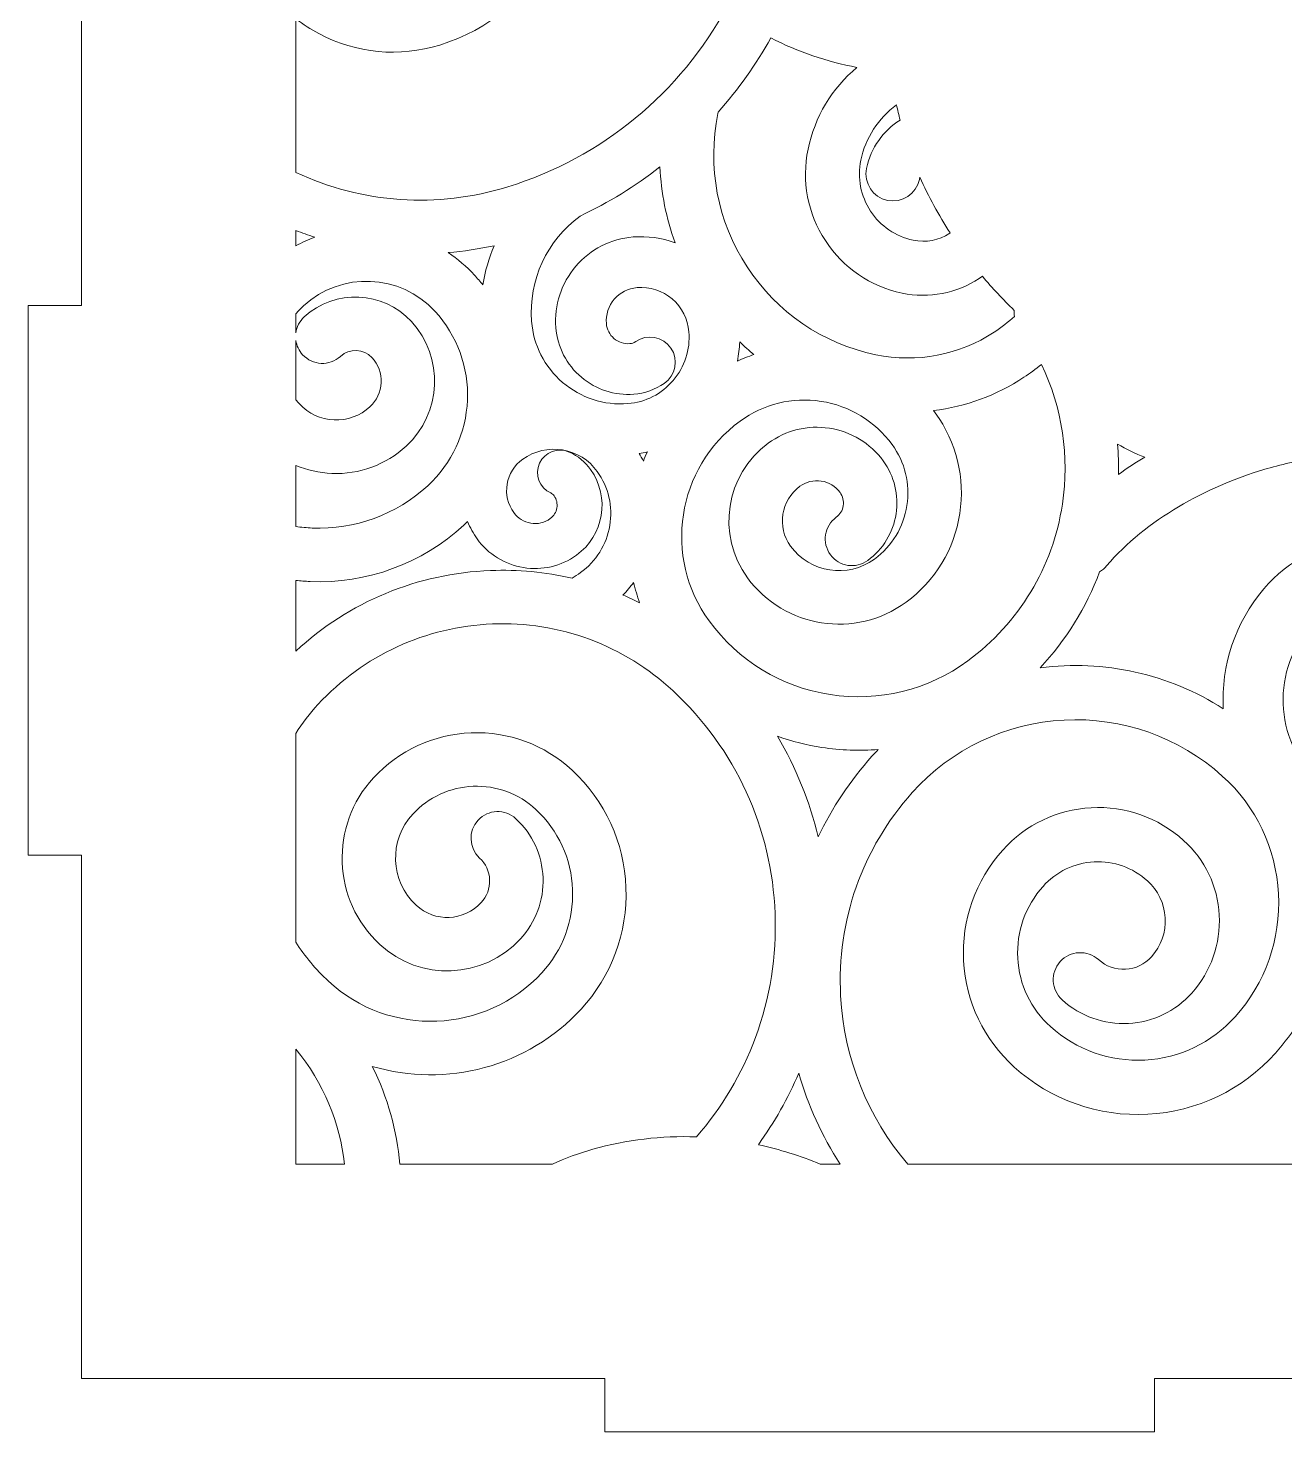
# Model space of a CAD drawing. Header units: millimetres. Extents: x 961 to 1271, y -165 to 165.
# Drawn here: x 960.7 to 1031.1, y -165 to -86.4 of the extents above; entities that cross this region are included whole.
import ezdxf

# ---------------------------------------------------------------- set-up
doc = ezdxf.new("R2010")
doc.units = ezdxf.units.MM
doc.header["$MEASUREMENT"] = 0
doc.layers.add('Camada 1', color=7, linetype='Continuous')

msp = doc.modelspace()

# ---------------------------------------------------------------- linework, layer by layer
at = {"layer": 'Camada 1', "color": 250, "lineweight": 20}
for points, knots in [([(1085.4061, -162), (1085.4061, -162), (1114.7061, -162), (1114.7061, -162), (1114.7061, -162), (1114.7061, -162), (1114.7061, -132.7), (1114.7061, -132.7), (1114.7061, -132.7), (1114.7061, -132.7), (1117.7061, -132.7), (1117.7061, -132.7), (1117.7061, -132.7), (1117.7061, -132.7), (1117.7061, -101.9), (1117.7061, -101.9), (1117.7061, -101.9), (1117.7061, -101.9), (1114.7061, -101.9), (1114.7061, -101.9), (1114.7061, -101.9), (1114.7061, -101.9), (1114.7061, -71.1), (1114.7061, -71.1), (1114.7061, -71.1), (1114.7061, -71.1), (1117.7061, -71.1), (1117.7061, -71.1), (1117.7061, -71.1), (1117.7061, -71.1), (1117.7061, -40.3), (1117.7061, -40.3), (1117.7061, -40.3), (1117.7061, -40.3), (1114.7061, -40.3), (1114.7061, -40.3), (1114.7061, -40.3), (1114.7061, -40.3), (1114.7061, -11), (1114.7061, -11), (1114.7061, -11), (1114.7061, -11), (1085.4061, -11), (1085.4061, -11), (1085.4061, -11), (1085.4061, -11), (1085.4061, -8), (1085.4061, -8), (1085.4061, -8), (1085.4061, -8), (1054.6061, -8), (1054.6061, -8), (1054.6061, -8), (1054.6061, -8), (1054.6061, -11), (1054.6061, -11), (1054.6061, -11), (1054.6061, -11), (1023.8061, -11), (1023.8061, -11), (1023.8061, -11), (1023.8061, -11), (1023.8061, -8), (1023.8061, -8), (1023.8061, -8), (1023.8061, -8), (993.0061, -8), (993.0061, -8), (993.0061, -8), (993.0061, -8), (993.0061, -11), (993.0061, -11), (993.0061, -11), (993.0061, -11), (963.7061, -11), (963.7061, -11), (963.7061, -11), (963.7061, -11), (963.7061, -40.3), (963.7061, -40.3), (963.7061, -40.3), (963.7061, -40.3), (960.7061, -40.3), (960.7061, -40.3), (960.7061, -40.3), (960.7061, -40.3), (960.7061, -71.1), (960.7061, -71.1), (960.7061, -71.1), (960.7061, -71.1), (963.7061, -71.1), (963.7061, -71.1), (963.7061, -71.1), (963.7061, -71.1), (963.7061, -101.9), (963.7061, -101.9), (963.7061, -101.9), (963.7061, -101.9), (960.7061, -101.9), (960.7061, -101.9), (960.7061, -101.9), (960.7061, -101.9), (960.7061, -132.7), (960.7061, -132.7), (960.7061, -132.7), (960.7061, -132.7), (963.7061, -132.7), (963.7061, -132.7), (963.7061, -132.7), (963.7061, -132.7), (963.7061, -162), (963.7061, -162), (963.7061, -162), (963.7061, -162), (993.0061, -162), (993.0061, -162), (993.0061, -162), (993.0061, -162), (993.0061, -165), (993.0061, -165), (993.0061, -165), (993.0061, -165), (1023.8061, -165), (1023.8061, -165), (1023.8061, -165), (1023.8061, -165), (1023.8061, -162), (1023.8061, -162), (1023.8061, -162), (1023.8061, -162), (1054.6061, -162), (1054.6061, -162), (1054.6061, -162), (1054.6061, -162), (1054.6061, -165), (1054.6061, -165), (1054.6061, -165), (1054.6061, -165), (1085.4061, -165), (1085.4061, -165), (1085.4061, -165), (1085.4061, -165), (1085.4061, -162), (1085.4061, -162)], [0, 0, 0, 0, 0.027027, 0.027027, 0.027027, 0.027027, 0.0540541, 0.0540541, 0.0540541, 0.0540541, 0.0810811, 0.0810811, 0.0810811, 0.0810811, 0.1081081, 0.1081081, 0.1081081, 0.1081081, 0.1351351, 0.1351351, 0.1351351, 0.1351351, 0.1621622, 0.1621622, 0.1621622, 0.1621622, 0.1891892, 0.1891892, 0.1891892, 0.1891892, 0.2162162, 0.2162162, 0.2162162, 0.2162162, 0.2432432, 0.2432432, 0.2432432, 0.2432432, 0.2702703, 0.2702703, 0.2702703, 0.2702703, 0.2972973, 0.2972973, 0.2972973, 0.2972973, 0.3243243, 0.3243243, 0.3243243, 0.3243243, 0.3513514, 0.3513514, 0.3513514, 0.3513514, 0.3783784, 0.3783784, 0.3783784, 0.3783784, 0.4054054, 0.4054054, 0.4054054, 0.4054054, 0.4324324, 0.4324324, 0.4324324, 0.4324324, 0.4594595, 0.4594595, 0.4594595, 0.4594595, 0.4864865, 0.4864865, 0.4864865, 0.4864865, 0.5135135, 0.5135135, 0.5135135, 0.5135135, 0.5405405, 0.5405405, 0.5405405, 0.5405405, 0.5675676, 0.5675676, 0.5675676, 0.5675676, 0.5945946, 0.5945946, 0.5945946, 0.5945946, 0.6216216, 0.6216216, 0.6216216, 0.6216216, 0.6486486, 0.6486486, 0.6486486, 0.6486486, 0.6756757, 0.6756757, 0.6756757, 0.6756757, 0.7027027, 0.7027027, 0.7027027, 0.7027027, 0.7297297, 0.7297297, 0.7297297, 0.7297297, 0.7567568, 0.7567568, 0.7567568, 0.7567568, 0.7837838, 0.7837838, 0.7837838, 0.7837838, 0.8108108, 0.8108108, 0.8108108, 0.8108108, 0.8378378, 0.8378378, 0.8378378, 0.8378378, 0.8648649, 0.8648649, 0.8648649, 0.8648649, 0.8918919, 0.8918919, 0.8918919, 0.8918919, 0.9189189, 0.9189189, 0.9189189, 0.9189189, 0.9459459, 0.9459459, 0.9459459, 0.9459459, 1, 1, 1, 1]), ([(1001.9511, -70.6662), (1003.0056, -75.578), (1002.266, -80.7094), (999.8692, -85.1441), (999.8692, -85.1441), (997.2413, -90.0063), (992.8599, -93.6235), (987.5768, -95.2576), (987.5768, -95.2576), (983.6189, -96.4818), (979.4325, -96.191), (975.7061, -94.4466), (975.7061, -94.4466), (975.7061, -94.4466), (975.7061, -85.8473), (975.7061, -85.8473), (975.7061, -85.8473), (976.1073, -86.157), (976.5377, -86.4345), (976.9946, -86.6764), (976.9946, -86.6764), (979.0916, -87.7863), (981.5036, -88.0153), (983.7707, -87.3144), (983.7707, -87.3144), (986.5122, -86.4667), (988.7572, -84.5959), (990.0944, -82.0578), (990.0944, -82.0578), (991.4315, -79.5197), (991.7025, -76.6039), (990.8564, -73.8629), (990.8564, -73.8629), (990.7704, -73.5845), (990.6755, -73.3088), (990.5717, -73.0366), (990.5717, -73.0366), (992.8913, -73.6672), (995.3423, -73.6514), (997.6714, -72.9939), (997.6714, -72.9939), (999.2623, -72.5448), (1000.7209, -71.753), (1001.9511, -70.6662)], [0, 0, 0, 0, 0.0833333, 0.0833333, 0.0833333, 0.0833333, 0.1666667, 0.1666667, 0.1666667, 0.1666667, 0.25, 0.25, 0.25, 0.25, 0.3333333, 0.3333333, 0.3333333, 0.3333333, 0.4166667, 0.4166667, 0.4166667, 0.4166667, 0.5, 0.5, 0.5, 0.5, 0.5833333, 0.5833333, 0.5833333, 0.5833333, 0.6666667, 0.6666667, 0.6666667, 0.6666667, 0.75, 0.75, 0.75, 0.75, 0.8333333, 0.8333333, 0.8333333, 0.8333333, 1, 1, 1, 1]), ([(1014.1576, -100.268), (1014.7142, -100.9277), (1015.3099, -101.564), (1015.9417, -102.1753), (1015.9417, -102.1753), (1015.9354, -102.2869), (1015.9417, -102.3997), (1015.9608, -102.5116), (1015.9608, -102.5116), (1015.6063, -102.8368), (1015.2252, -103.1324), (1014.8229, -103.3965), (1014.8229, -103.3965), (1012.8609, -104.6846), (1010.4928, -105.1357), (1008.1948, -104.6583), (1008.1948, -104.6583), (1005.2086, -104.0379), (1002.6508, -102.2927), (1000.9809, -99.7405), (1000.9809, -99.7405), (999.3165, -97.1969), (998.7345, -94.1278), (999.3507, -91.1512), (999.3507, -91.1512), (999.3507, -91.1512), (999.3651, -91.0708), (999.3651, -91.0708), (999.3651, -91.0708), (1000.4893, -89.7946), (1001.4771, -88.4013), (1002.3099, -86.9189), (1002.3099, -86.9189), (1003.8338, -87.6973), (1005.4581, -88.2494), (1007.1362, -88.566), (1007.1362, -88.566), (1005.7324, -89.7373), (1004.7718, -91.3368), (1004.3943, -93.1537), (1004.3943, -93.1537), (1004.0259, -94.9264), (1004.3741, -96.7572), (1005.3652, -98.2722), (1005.3652, -98.2722), (1006.3605, -99.7936), (1007.8877, -100.8394), (1009.6679, -101.2099), (1009.6679, -101.2099), (1011.166, -101.5217), (1012.7106, -101.2239), (1013.9886, -100.3834), (1013.9886, -100.3834), (1013.9886, -100.3834), (1014.1576, -100.268), (1014.1576, -100.268)], [0, 0, 0, 0, 0.0666667, 0.0666667, 0.0666667, 0.0666667, 0.1333333, 0.1333333, 0.1333333, 0.1333333, 0.2, 0.2, 0.2, 0.2, 0.2666667, 0.2666667, 0.2666667, 0.2666667, 0.3333333, 0.3333333, 0.3333333, 0.3333333, 0.4, 0.4, 0.4, 0.4, 0.4666667, 0.4666667, 0.4666667, 0.4666667, 0.5333333, 0.5333333, 0.5333333, 0.5333333, 0.6, 0.6, 0.6, 0.6, 0.6666667, 0.6666667, 0.6666667, 0.6666667, 0.7333333, 0.7333333, 0.7333333, 0.7333333, 0.8, 0.8, 0.8, 0.8, 0.8666667, 0.8666667, 0.8666667, 0.8666667, 1, 1, 1, 1]), ([(1010.6632, -94.7169), (1011.1386, -95.7946), (1011.7049, -96.8372), (1012.3544, -97.8392), (1012.3544, -97.8392), (1012.3544, -97.8392), (1012.3298, -97.8556), (1012.3298, -97.8556), (1012.3298, -97.8556), (1011.7232, -98.2541), (1010.9944, -98.3936), (1010.2838, -98.2454), (1010.2838, -98.2454), (1009.2934, -98.0389), (1008.4475, -97.4591), (1007.8937, -96.6128), (1007.8937, -96.6128), (1007.3424, -95.7705), (1007.1485, -94.7556), (1007.3533, -93.7699), (1007.3533, -93.7699), (1007.6147, -92.5112), (1008.3183, -91.4205), (1009.3513, -90.6702), (1009.3513, -90.6702), (1009.4116, -90.9536), (1009.477, -91.2357), (1009.5492, -91.5156), (1009.5492, -91.5156), (1008.6159, -92.1076), (1007.9136, -93.0621), (1007.6721, -94.2264), (1007.6721, -94.2264), (1007.5028, -95.043), (1008.0281, -95.843), (1008.8438, -96.0147), (1008.8438, -96.0147), (1009.6632, -96.1872), (1010.4614, -95.6566), (1010.6312, -94.8387), (1010.6312, -94.8387), (1010.6312, -94.8387), (1010.6632, -94.7169), (1010.6632, -94.7169)], [0, 0, 0, 0, 0.0833333, 0.0833333, 0.0833333, 0.0833333, 0.1666667, 0.1666667, 0.1666667, 0.1666667, 0.25, 0.25, 0.25, 0.25, 0.3333333, 0.3333333, 0.3333333, 0.3333333, 0.4166667, 0.4166667, 0.4166667, 0.4166667, 0.5, 0.5, 0.5, 0.5, 0.5833333, 0.5833333, 0.5833333, 0.5833333, 0.6666667, 0.6666667, 0.6666667, 0.6666667, 0.75, 0.75, 0.75, 0.75, 0.8333333, 0.8333333, 0.8333333, 0.8333333, 1, 1, 1, 1]), ([(996.1011, -94.143), (996.1668, -95.5913), (996.4525, -97.0258), (996.9456, -98.3885), (996.9456, -98.3885), (996.2028, -98.1143), (995.405, -98.0035), (994.5986, -98.0665), (994.5986, -98.0665), (993.3433, -98.1646), (992.2024, -98.7489), (991.3854, -99.7067), (991.3854, -99.7067), (990.5678, -100.6652), (990.172, -101.8872), (990.2702, -103.1432), (990.2702, -103.1432), (990.3551, -104.228), (990.8684, -105.2256), (991.6995, -105.9273), (991.6995, -105.9273), (992.5163, -106.6169), (993.5636, -106.956), (994.6298, -106.872), (994.6298, -106.872), (995.2434, -106.8236), (995.8374, -106.6137), (996.3448, -106.2656), (996.3448, -106.2656), (996.9902, -105.8227), (997.1542, -104.9369), (996.7121, -104.2913), (996.7121, -104.2913), (996.2694, -103.6448), (995.3856, -103.4815), (994.7401, -103.925), (994.7401, -103.925), (994.6399, -103.9939), (994.5288, -104.0319), (994.4076, -104.0411), (994.4076, -104.0411), (994.0821, -104.0658), (993.7705, -103.9643), (993.5227, -103.7516), (993.5227, -103.7516), (993.2744, -103.5386), (993.1246, -103.2462), (993.0988, -102.9199), (993.0988, -102.9199), (993.0594, -102.4196), (993.2177, -101.9325), (993.5435, -101.5509), (993.5435, -101.5509), (993.8694, -101.1692), (994.3208, -100.9398), (994.8211, -100.9012), (994.8211, -100.9012), (995.5411, -100.8457), (996.2368, -101.0674), (996.7856, -101.538), (996.7856, -101.538), (997.3354, -102.0095), (997.6658, -102.6614), (997.723, -103.3833), (997.723, -103.3833), (997.8018, -104.3795), (997.4891, -105.3426), (996.841, -106.1031), (996.841, -106.1031), (996.1941, -106.8623), (995.2951, -107.3241), (994.3003, -107.4018), (994.3003, -107.4018), (992.9631, -107.5063), (991.6681, -107.0858), (990.6492, -106.2132), (990.6492, -106.2132), (989.6283, -105.3389), (989.0132, -104.1244), (988.9082, -102.7846), (988.9082, -102.7846), (988.7288, -100.4966), (989.777, -98.2464), (991.6222, -96.8934), (991.6222, -96.8934), (993.2123, -96.1437), (994.7149, -95.2214), (996.1011, -94.143)], [0, 0, 0, 0, 0.0434783, 0.0434783, 0.0434783, 0.0434783, 0.0869565, 0.0869565, 0.0869565, 0.0869565, 0.1304348, 0.1304348, 0.1304348, 0.1304348, 0.173913, 0.173913, 0.173913, 0.173913, 0.2173913, 0.2173913, 0.2173913, 0.2173913, 0.2608696, 0.2608696, 0.2608696, 0.2608696, 0.3043478, 0.3043478, 0.3043478, 0.3043478, 0.3478261, 0.3478261, 0.3478261, 0.3478261, 0.3913043, 0.3913043, 0.3913043, 0.3913043, 0.4347826, 0.4347826, 0.4347826, 0.4347826, 0.4782609, 0.4782609, 0.4782609, 0.4782609, 0.5217391, 0.5217391, 0.5217391, 0.5217391, 0.5652174, 0.5652174, 0.5652174, 0.5652174, 0.6086957, 0.6086957, 0.6086957, 0.6086957, 0.6521739, 0.6521739, 0.6521739, 0.6521739, 0.6956522, 0.6956522, 0.6956522, 0.6956522, 0.7391304, 0.7391304, 0.7391304, 0.7391304, 0.7826087, 0.7826087, 0.7826087, 0.7826087, 0.826087, 0.826087, 0.826087, 0.826087, 0.8695652, 0.8695652, 0.8695652, 0.8695652, 0.9130435, 0.9130435, 0.9130435, 0.9130435, 1, 1, 1, 1]), ([(975.7061, -97.7009), (976.0543, -97.8352), (976.4063, -97.9596), (976.7616, -98.0738), (976.7616, -98.0738), (976.3986, -98.2105), (976.046, -98.3731), (975.7061, -98.5601), (975.7061, -98.5601), (975.7061, -98.5601), (975.7061, -97.7009), (975.7061, -97.7009)], [0, 0, 0, 0, 0.25, 0.25, 0.25, 0.25, 0.5, 0.5, 0.5, 0.5, 1, 1, 1, 1]), ([(984.2373, -98.938), (985.1049, -98.8674), (985.9675, -98.7386), (986.8183, -98.5534), (986.8183, -98.5534), (986.5168, -99.2578), (986.3006, -99.9958), (986.176, -100.7509), (986.176, -100.7509), (986.0267, -100.5628), (985.8707, -100.3801), (985.7082, -100.203), (985.7082, -100.203), (985.267, -99.7221), (984.7735, -99.2981), (984.2373, -98.938)], [0, 0, 0, 0, 0.2, 0.2, 0.2, 0.2, 0.4, 0.4, 0.4, 0.4, 0.6, 0.6, 0.6, 0.6, 1, 1, 1, 1]), ([(985.3158, -107.1997), (985.2391, -109.0441), (984.4499, -110.7486), (983.0922, -111.9994), (983.0922, -111.9994), (981.335, -113.6182), (979.0131, -114.4687), (976.6261, -114.3685), (976.6261, -114.3685), (976.316, -114.3555), (976.0091, -114.3269), (975.7061, -114.2832), (975.7061, -114.2832), (975.7061, -114.2832), (975.7061, -110.8607), (975.7061, -110.8607), (975.7061, -110.8607), (976.3355, -111.1269), (977.0141, -111.2808), (977.7172, -111.3105), (977.7172, -111.3105), (979.2564, -111.3754), (980.75, -110.8254), (981.883, -109.7821), (981.883, -109.7821), (983.8828, -107.9405), (984.0164, -104.8011), (982.1779, -102.7978), (982.1779, -102.7978), (980.5947, -101.0727), (977.8982, -100.9593), (976.1752, -102.5444), (976.1752, -102.5444), (975.9102, -102.7881), (975.753, -103.1058), (975.7061, -103.4371), (975.7061, -103.4371), (975.7061, -103.4371), (975.7061, -102.379), (975.7061, -102.379), (975.7061, -102.379), (975.8329, -102.2175), (975.9739, -102.064), (976.1296, -101.9207), (976.1296, -101.9207), (978.2452, -99.9738), (981.5586, -100.1115), (983.5023, -102.2312), (983.5023, -102.2312), (984.7423, -103.5836), (985.3921, -105.3668), (985.3158, -107.1997)], [0, 0, 0, 0, 0.0714286, 0.0714286, 0.0714286, 0.0714286, 0.1428571, 0.1428571, 0.1428571, 0.1428571, 0.2142857, 0.2142857, 0.2142857, 0.2142857, 0.2857143, 0.2857143, 0.2857143, 0.2857143, 0.3571429, 0.3571429, 0.3571429, 0.3571429, 0.4285714, 0.4285714, 0.4285714, 0.4285714, 0.5, 0.5, 0.5, 0.5, 0.5714286, 0.5714286, 0.5714286, 0.5714286, 0.6428571, 0.6428571, 0.6428571, 0.6428571, 0.7142857, 0.7142857, 0.7142857, 0.7142857, 0.7857143, 0.7857143, 0.7857143, 0.7857143, 0.8571429, 0.8571429, 0.8571429, 0.8571429, 1, 1, 1, 1]), ([(975.7061, -103.8605), (975.747, -104.1499), (975.8726, -104.4302), (976.0848, -104.6614), (976.0848, -104.6614), (976.6437, -105.2704), (977.5917, -105.3114), (978.2002, -104.7517), (978.2002, -104.7517), (978.7086, -104.2841), (979.505, -104.3171), (979.9721, -104.8262), (979.9721, -104.8262), (980.3217, -105.2073), (980.5042, -105.7085), (980.4826, -106.2251), (980.4826, -106.2251), (980.4608, -106.7467), (980.2389, -107.2234), (979.8553, -107.5773), (979.8553, -107.5773), (979.308, -108.0824), (978.5867, -108.3446), (977.843, -108.3137), (977.843, -108.3137), (977.0941, -108.2826), (976.4065, -107.9615), (975.9001, -107.409), (975.9001, -107.409), (975.832, -107.3347), (975.7673, -107.2584), (975.7061, -107.1803), (975.7061, -107.1803), (975.7061, -107.1803), (975.7061, -103.8605), (975.7061, -103.8605)], [0, 0, 0, 0, 0.1, 0.1, 0.1, 0.1, 0.2, 0.2, 0.2, 0.2, 0.3, 0.3, 0.3, 0.3, 0.4, 0.4, 0.4, 0.4, 0.5, 0.5, 0.5, 0.5, 0.6, 0.6, 0.6, 0.6, 0.7, 0.7, 0.7, 0.7, 0.8, 0.8, 0.8, 0.8, 1, 1, 1, 1]), ([(1000.567, -103.9455), (1000.8232, -104.1908), (1001.0885, -104.4265), (1001.3623, -104.6521), (1001.3623, -104.6521), (1001.0473, -104.7558), (1000.7384, -104.8769), (1000.4367, -105.0146), (1000.4367, -105.0146), (1000.5091, -104.6626), (1000.5526, -104.305), (1000.567, -103.9455)], [0, 0, 0, 0, 0.25, 0.25, 0.25, 0.25, 0.5, 0.5, 0.5, 0.5, 1, 1, 1, 1]), ([(1016.4815, -105.9265), (1016.822, -105.7028), (1017.1512, -105.4621), (1017.4673, -105.2052), (1017.4673, -105.2052), (1018.638, -107.6264), (1019.0462, -110.371), (1018.6412, -113.0352), (1018.6412, -113.0352), (1018.1058, -116.5572), (1016.2138, -119.6997), (1013.3402, -121.8087), (1013.3402, -121.8087), (1011.1062, -123.4482), (1008.3702, -124.1185), (1005.6316, -123.6961), (1005.6316, -123.6961), (1002.8946, -123.2741), (1000.4909, -121.8112), (998.8566, -119.5756), (998.8566, -119.5756), (996.2529, -116.0139), (997.0311, -110.9914), (1000.587, -108.381), (1000.587, -108.381), (1001.9004, -107.4167), (1003.5105, -107.0235), (1005.1206, -107.2727), (1005.1206, -107.2727), (1006.7294, -107.5217), (1008.1438, -108.3811), (1009.1041, -109.6961), (1009.1041, -109.6961), (1009.8268, -110.6857), (1010.1212, -111.8935), (1009.9341, -113.1046), (1009.9341, -113.1046), (1009.7468, -114.3164), (1009.1016, -115.3811), (1008.1131, -116.1066), (1008.1131, -116.1066), (1006.6177, -117.2041), (1004.5092, -116.8788), (1003.4143, -115.3816), (1003.4143, -115.3816), (1002.6345, -114.3153), (1002.8708, -112.8141), (1003.934, -112.0326), (1003.934, -112.0326), (1004.2825, -111.7764), (1004.7058, -111.6737), (1005.1332, -111.7391), (1005.1332, -111.7391), (1005.5594, -111.8042), (1005.931, -112.0317), (1006.185, -112.3798), (1006.185, -112.3798), (1006.342, -112.5949), (1006.4067, -112.8545), (1006.3662, -113.1179), (1006.3662, -113.1179), (1006.3257, -113.3814), (1006.1863, -113.6102), (1005.9713, -113.7675), (1005.9713, -113.7675), (1005.304, -114.256), (1005.1598, -115.195), (1005.6472, -115.8624), (1005.6472, -115.8624), (1006.1356, -116.5311), (1007.072, -116.6772), (1007.7397, -116.1868), (1007.7397, -116.1868), (1008.5978, -115.5565), (1009.1621, -114.6278), (1009.3242, -113.5754), (1009.3242, -113.5754), (1009.4861, -112.5239), (1009.2311, -111.4672), (1008.6028, -110.6082), (1008.6028, -110.6082), (1007.8765, -109.6153), (1006.8049, -108.9656), (1005.5893, -108.7779), (1005.5893, -108.7779), (1004.3738, -108.5901), (1003.1553, -108.8891), (1002.164, -109.617), (1002.164, -109.617), (999.7699, -111.3749), (999.2463, -114.7533), (1000.999, -117.1518), (1000.999, -117.1518), (1003.0688, -119.9843), (1007.0539, -120.5981), (1009.8816, -118.5224), (1009.8816, -118.5224), (1011.5129, -117.3248), (1012.5832, -115.5622), (1012.8921, -113.5622), (1012.8921, -113.5622), (1013.2011, -111.5624), (1012.7145, -109.5594), (1011.5217, -107.9249), (1011.5217, -107.9249), (1011.5217, -107.9249), (1011.4208, -107.7894), (1011.4208, -107.7894), (1011.4208, -107.7894), (1013.2258, -107.5703), (1014.9504, -106.9328), (1016.4815, -105.9265)], [0, 0, 0, 0, 0.0344828, 0.0344828, 0.0344828, 0.0344828, 0.0689655, 0.0689655, 0.0689655, 0.0689655, 0.1034483, 0.1034483, 0.1034483, 0.1034483, 0.137931, 0.137931, 0.137931, 0.137931, 0.1724138, 0.1724138, 0.1724138, 0.1724138, 0.2068966, 0.2068966, 0.2068966, 0.2068966, 0.2413793, 0.2413793, 0.2413793, 0.2413793, 0.2758621, 0.2758621, 0.2758621, 0.2758621, 0.3103448, 0.3103448, 0.3103448, 0.3103448, 0.3448276, 0.3448276, 0.3448276, 0.3448276, 0.3793103, 0.3793103, 0.3793103, 0.3793103, 0.4137931, 0.4137931, 0.4137931, 0.4137931, 0.4482759, 0.4482759, 0.4482759, 0.4482759, 0.4827586, 0.4827586, 0.4827586, 0.4827586, 0.5172414, 0.5172414, 0.5172414, 0.5172414, 0.5517241, 0.5517241, 0.5517241, 0.5517241, 0.5862069, 0.5862069, 0.5862069, 0.5862069, 0.6206897, 0.6206897, 0.6206897, 0.6206897, 0.6551724, 0.6551724, 0.6551724, 0.6551724, 0.6896552, 0.6896552, 0.6896552, 0.6896552, 0.7241379, 0.7241379, 0.7241379, 0.7241379, 0.7586207, 0.7586207, 0.7586207, 0.7586207, 0.7931034, 0.7931034, 0.7931034, 0.7931034, 0.8275862, 0.8275862, 0.8275862, 0.8275862, 0.862069, 0.862069, 0.862069, 0.862069, 0.8965517, 0.8965517, 0.8965517, 0.8965517, 0.9310345, 0.9310345, 0.9310345, 0.9310345, 1, 1, 1, 1]), ([(992.5897, -111.2054), (993.2203, -112.0875), (993.4695, -113.1594), (993.2908, -114.229), (993.2908, -114.229), (993.1118, -115.3008), (992.5281, -116.2336), (991.6441, -116.8652), (991.6441, -116.8652), (991.4909, -116.9746), (991.335, -117.0805), (991.1762, -117.1818), (991.1762, -117.1818), (989.6827, -116.8331), (988.143, -116.6895), (986.6105, -116.7489), (986.6105, -116.7489), (982.5099, -116.9078), (978.6857, -118.5026), (975.7061, -121.2607), (975.7061, -121.2607), (975.7061, -121.2607), (975.7061, -117.3041), (975.7061, -117.3041), (975.7061, -117.3041), (975.97, -117.3326), (976.2348, -117.3525), (976.5, -117.3638), (976.5, -117.3638), (979.6838, -117.4989), (982.7746, -116.3638), (985.1189, -114.206), (985.1189, -114.206), (985.1189, -114.206), (985.3285, -114.0074), (985.3285, -114.0074), (985.3285, -114.0074), (985.4666, -114.3485), (985.6453, -114.673), (985.8609, -114.9747), (985.8609, -114.9747), (986.479, -115.8393), (987.3992, -116.4096), (988.4476, -116.5827), (988.4476, -116.5827), (989.4967, -116.7559), (990.5532, -116.5093), (991.4181, -115.891), (991.4181, -115.891), (992.9594, -114.7891), (993.3197, -112.6383), (992.2162, -111.097), (992.2162, -111.097), (991.9115, -110.6714), (991.4978, -110.3307), (991.0214, -110.114), (991.0214, -110.114), (990.3907, -109.8273), (989.6404, -110.1092), (989.3532, -110.7393), (989.3532, -110.7393), (989.0652, -111.3712), (989.3465, -112.1185), (989.9785, -112.4054), (989.9785, -112.4054), (990.0558, -112.4405), (990.1183, -112.4928), (990.1675, -112.562), (990.1675, -112.562), (990.3103, -112.7627), (990.3659, -113.0033), (990.3251, -113.2464), (990.3251, -113.2464), (990.2842, -113.49), (990.1537, -113.7005), (989.9527, -113.8444), (989.9527, -113.8444), (989.6346, -114.0722), (989.246, -114.1624), (988.86, -114.0985), (988.86, -114.0985), (988.4741, -114.0346), (988.1397, -113.8258), (987.9125, -113.5074), (987.9125, -113.5074), (987.5797, -113.0408), (987.4454, -112.4774), (987.5404, -111.9116), (987.5404, -111.9116), (987.6356, -111.3446), (987.943, -110.8533), (988.4104, -110.5186), (988.4104, -110.5186), (989.0625, -110.0517), (989.8534, -109.8673), (990.6448, -109.9977), (990.6448, -109.9977), (991.4346, -110.1277), (992.1241, -110.5539), (992.5897, -111.2054)], [0, 0, 0, 0, 0.0384615, 0.0384615, 0.0384615, 0.0384615, 0.0769231, 0.0769231, 0.0769231, 0.0769231, 0.1153846, 0.1153846, 0.1153846, 0.1153846, 0.1538462, 0.1538462, 0.1538462, 0.1538462, 0.1923077, 0.1923077, 0.1923077, 0.1923077, 0.2307692, 0.2307692, 0.2307692, 0.2307692, 0.2692308, 0.2692308, 0.2692308, 0.2692308, 0.3076923, 0.3076923, 0.3076923, 0.3076923, 0.3461538, 0.3461538, 0.3461538, 0.3461538, 0.3846154, 0.3846154, 0.3846154, 0.3846154, 0.4230769, 0.4230769, 0.4230769, 0.4230769, 0.4615385, 0.4615385, 0.4615385, 0.4615385, 0.5, 0.5, 0.5, 0.5, 0.5384615, 0.5384615, 0.5384615, 0.5384615, 0.5769231, 0.5769231, 0.5769231, 0.5769231, 0.6153846, 0.6153846, 0.6153846, 0.6153846, 0.6538462, 0.6538462, 0.6538462, 0.6538462, 0.6923077, 0.6923077, 0.6923077, 0.6923077, 0.7307692, 0.7307692, 0.7307692, 0.7307692, 0.7692308, 0.7692308, 0.7692308, 0.7692308, 0.8076923, 0.8076923, 0.8076923, 0.8076923, 0.8461538, 0.8461538, 0.8461538, 0.8461538, 0.8846154, 0.8846154, 0.8846154, 0.8846154, 0.9230769, 0.9230769, 0.9230769, 0.9230769, 1, 1, 1, 1]), ([(1021.7327, -109.6633), (1022.2123, -109.9631), (1022.7236, -110.2071), (1023.258, -110.3918), (1023.258, -110.3918), (1022.7536, -110.6967), (1022.2609, -111.0216), (1021.7831, -111.3666), (1021.7831, -111.3666), (1021.7957, -110.7985), (1021.7789, -110.2297), (1021.7327, -109.6633)], [0, 0, 0, 0, 0.25, 0.25, 0.25, 0.25, 0.5, 0.5, 0.5, 0.5, 1, 1, 1, 1]), ([(994.9335, -110.1877), (995.0885, -110.1657), (995.2427, -110.1382), (995.3955, -110.1053), (995.3955, -110.1053), (995.3158, -110.2732), (995.2404, -110.4431), (995.1692, -110.6148), (995.1692, -110.6148), (995.096, -110.4697), (995.0174, -110.3272), (994.9335, -110.1877)], [0, 0, 0, 0, 0.25, 0.25, 0.25, 0.25, 0.5, 0.5, 0.5, 0.5, 1, 1, 1, 1]), ([(1039.2061, -110.974), (1039.6203, -110.974), (1040.032, -110.9654), (1040.4422, -110.9521), (1040.4422, -110.9521), (1041.5864, -111.3531), (1042.6549, -111.9323), (1043.5909, -112.7267), (1043.5909, -112.7267), (1045.7781, -114.5831), (1047.1135, -117.1745), (1047.3506, -120.0337), (1047.3506, -120.0337), (1047.5874, -122.8901), (1046.6967, -125.6638), (1044.8408, -127.8477), (1044.8408, -127.8477), (1043.4351, -129.5019), (1041.4522, -130.5223), (1039.2912, -130.7146), (1039.2912, -130.7146), (1037.0818, -130.9113), (1034.9004, -130.2221), (1033.2088, -128.786), (1033.2088, -128.786), (1030.5857, -126.5592), (1030.2479, -122.5847), (1032.4787, -119.9596), (1032.4787, -119.9596), (1034.1437, -118.0003), (1037.1142, -117.7665), (1039.0726, -119.429), (1039.0726, -119.429), (1039.7658, -120.0175), (1040.1887, -120.8403), (1040.2634, -121.7465), (1040.2634, -121.7465), (1040.3381, -122.6536), (1040.0563, -123.529), (1039.4676, -124.2228), (1039.4676, -124.2228), (1039.0537, -124.7104), (1038.48, -125.0055), (1037.8423, -125.0573), (1037.8423, -125.0573), (1037.2057, -125.1091), (1036.5886, -124.9102), (1036.1016, -124.4969), (1036.1016, -124.4969), (1035.4414, -123.9368), (1035.357, -122.938), (1035.9176, -122.2772), (1035.9176, -122.2772), (1036.5144, -121.5739), (1036.4257, -120.5068), (1035.7227, -119.9103), (1035.7227, -119.9103), (1035.0174, -119.312), (1033.9535, -119.3972), (1033.3547, -120.1026), (1033.3547, -120.1026), (1031.6016, -122.168), (1031.8631, -125.3025), (1033.9277, -127.0544), (1033.9277, -127.0544), (1035.0983, -128.0478), (1036.5885, -128.529), (1038.1188, -128.4052), (1038.1188, -128.4052), (1039.6472, -128.2815), (1041.0398, -127.5676), (1042.0317, -126.3982), (1042.0317, -126.3982), (1043.1978, -125.0234), (1043.7587, -123.2722), (1043.6103, -121.4754), (1043.6103, -121.4754), (1043.4616, -119.6757), (1042.6194, -118.0388), (1041.2425, -116.8703), (1041.2425, -116.8703), (1039.6066, -115.4819), (1037.5253, -114.8106), (1035.3866, -114.9835), (1035.3866, -114.9835), (1033.2495, -115.1563), (1031.3053, -116.1497), (1029.917, -117.7839), (1029.917, -117.7839), (1028.3192, -119.6645), (1027.5256, -122.0586), (1027.651, -124.4879), (1027.651, -124.4879), (1024.6072, -122.5339), (1020.9649, -121.7318), (1017.3936, -122.1966), (1017.3936, -122.1966), (1018.8416, -120.6448), (1019.9723, -118.8238), (1020.7256, -116.8269), (1020.7256, -116.8269), (1020.8734, -116.735), (1021.0061, -116.6202), (1021.1196, -116.4866), (1021.1196, -116.4866), (1023.3266, -113.889), (1026.6975, -112.0615), (1029.9292, -111.0948), (1029.9292, -111.0948), (1030.8599, -110.8164), (1031.8518, -110.59), (1032.8717, -110.4365), (1032.8717, -110.4365), (1034.9147, -110.7878), (1037.0334, -110.974), (1039.2061, -110.974)], [0, 0, 0, 0, 0.0333333, 0.0333333, 0.0333333, 0.0333333, 0.0666667, 0.0666667, 0.0666667, 0.0666667, 0.1, 0.1, 0.1, 0.1, 0.1333333, 0.1333333, 0.1333333, 0.1333333, 0.1666667, 0.1666667, 0.1666667, 0.1666667, 0.2, 0.2, 0.2, 0.2, 0.2333333, 0.2333333, 0.2333333, 0.2333333, 0.2666667, 0.2666667, 0.2666667, 0.2666667, 0.3, 0.3, 0.3, 0.3, 0.3333333, 0.3333333, 0.3333333, 0.3333333, 0.3666667, 0.3666667, 0.3666667, 0.3666667, 0.4, 0.4, 0.4, 0.4, 0.4333333, 0.4333333, 0.4333333, 0.4333333, 0.4666667, 0.4666667, 0.4666667, 0.4666667, 0.5, 0.5, 0.5, 0.5, 0.5333333, 0.5333333, 0.5333333, 0.5333333, 0.5666667, 0.5666667, 0.5666667, 0.5666667, 0.6, 0.6, 0.6, 0.6, 0.6333333, 0.6333333, 0.6333333, 0.6333333, 0.6666667, 0.6666667, 0.6666667, 0.6666667, 0.7, 0.7, 0.7, 0.7, 0.7333333, 0.7333333, 0.7333333, 0.7333333, 0.7666667, 0.7666667, 0.7666667, 0.7666667, 0.8, 0.8, 0.8, 0.8, 0.8333333, 0.8333333, 0.8333333, 0.8333333, 0.8666667, 0.8666667, 0.8666667, 0.8666667, 0.9, 0.9, 0.9, 0.9, 0.9333333, 0.9333333, 0.9333333, 0.9333333, 1, 1, 1, 1]), ([(994.6218, -117.4116), (994.7143, -117.8011), (994.8281, -118.1852), (994.9627, -118.5622), (994.9627, -118.5622), (994.6551, -118.4061), (994.3428, -118.2595), (994.0262, -118.1226), (994.0262, -118.1226), (994.2416, -117.8996), (994.4406, -117.6621), (994.6218, -117.4116)], [0, 0, 0, 0, 0.25, 0.25, 0.25, 0.25, 0.5, 0.5, 0.5, 0.5, 1, 1, 1, 1]), ([(1002.5484, -135.9748), (1002.6373, -138.3391), (1002.2706, -140.6932), (1001.4485, -142.9126), (1001.4485, -142.9126), (1000.6924, -144.9536), (999.569, -146.8321), (998.141, -148.472), (998.141, -148.472), (996.1887, -148.4025), (994.2279, -148.6341), (992.3471, -149.1643), (992.3471, -149.1643), (991.562, -149.3856), (990.8047, -149.6659), (990.0784, -150), (990.0784, -150), (990.0784, -150), (981.5285, -150), (981.5285, -150), (981.5285, -150), (981.365, -148.124), (980.8553, -146.2643), (979.9867, -144.5222), (979.9867, -144.5222), (984.1258, -145.7557), (988.6919, -144.5522), (991.68, -141.3215), (991.68, -141.3215), (993.3875, -139.4753), (994.2903, -137.0295), (994.1961, -134.517), (994.1961, -134.517), (994.1014, -131.99), (993.0283, -129.6496), (991.1748, -127.9295), (991.1748, -127.9295), (989.644, -126.5089), (987.6145, -125.7574), (985.5277, -125.8384), (985.5277, -125.8384), (983.4251, -125.9199), (981.4804, -126.8185), (980.0524, -128.3639), (980.0524, -128.3639), (977.5861, -131.0327), (977.7377, -135.2221), (980.4043, -137.6949), (980.4043, -137.6949), (982.6601, -139.7868), (986.1979, -139.6447), (988.2853, -137.387), (988.2853, -137.387), (989.1436, -136.4588), (989.5986, -135.2285), (989.5505, -133.9651), (989.5505, -133.9651), (989.5023, -132.6959), (988.9624, -131.5169), (988.0312, -130.6529), (988.0312, -130.6529), (987.4245, -130.0901), (986.4756, -130.1278), (985.9143, -130.7355), (985.9143, -130.7355), (985.3543, -131.3419), (985.389, -132.2914), (985.9944, -132.8531), (985.9944, -132.8531), (986.3407, -133.1743), (986.5411, -133.6094), (986.5588, -134.0815), (986.5588, -134.0815), (986.5763, -134.551), (986.4084, -135.0079), (986.0892, -135.3527), (986.0892, -135.3527), (985.1235, -136.396), (983.4845, -136.4639), (982.4408, -135.4966), (982.4408, -135.4966), (980.9828, -134.1453), (980.9012, -131.8543), (982.2494, -130.3961), (982.2494, -130.3961), (983.135, -129.4383), (984.3382, -128.8856), (985.6414, -128.8339), (985.6414, -128.8339), (986.9344, -128.7826), (988.1893, -129.2476), (989.1379, -130.1275), (989.1379, -130.1275), (990.4068, -131.3046), (991.1402, -132.9011), (991.2054, -134.6309), (991.2054, -134.6309), (991.2702, -136.3508), (990.6515, -138.0214), (989.4829, -139.2848), (989.4829, -139.2848), (986.3173, -142.7073), (980.9477, -142.9248), (977.5267, -139.7528), (977.5267, -139.7528), (976.8184, -139.0961), (976.209, -138.3614), (975.7061, -137.5667), (975.7061, -137.5667), (975.7061, -137.5667), (975.7061, -125.8704), (975.7061, -125.8704), (975.7061, -125.8704), (976.0653, -125.2989), (976.4789, -124.7576), (976.9441, -124.2545), (976.9441, -124.2545), (979.4967, -121.494), (982.967, -119.8919), (986.7239, -119.7444), (986.7239, -119.7444), (988.5771, -119.6716), (990.4221, -119.9573), (992.1615, -120.6028), (992.1615, -120.6028), (993.8895, -121.2441), (995.4652, -122.2228), (996.8165, -123.4754), (996.8165, -123.4754), (1000.3365, -126.7383), (1002.3679, -131.1793), (1002.5484, -135.9748)], [0, 0, 0, 0, 0.0294118, 0.0294118, 0.0294118, 0.0294118, 0.0588235, 0.0588235, 0.0588235, 0.0588235, 0.0882353, 0.0882353, 0.0882353, 0.0882353, 0.1176471, 0.1176471, 0.1176471, 0.1176471, 0.1470588, 0.1470588, 0.1470588, 0.1470588, 0.1764706, 0.1764706, 0.1764706, 0.1764706, 0.2058824, 0.2058824, 0.2058824, 0.2058824, 0.2352941, 0.2352941, 0.2352941, 0.2352941, 0.2647059, 0.2647059, 0.2647059, 0.2647059, 0.2941176, 0.2941176, 0.2941176, 0.2941176, 0.3235294, 0.3235294, 0.3235294, 0.3235294, 0.3529412, 0.3529412, 0.3529412, 0.3529412, 0.3823529, 0.3823529, 0.3823529, 0.3823529, 0.4117647, 0.4117647, 0.4117647, 0.4117647, 0.4411765, 0.4411765, 0.4411765, 0.4411765, 0.4705882, 0.4705882, 0.4705882, 0.4705882, 0.5, 0.5, 0.5, 0.5, 0.5294118, 0.5294118, 0.5294118, 0.5294118, 0.5588235, 0.5588235, 0.5588235, 0.5588235, 0.5882353, 0.5882353, 0.5882353, 0.5882353, 0.6176471, 0.6176471, 0.6176471, 0.6176471, 0.6470588, 0.6470588, 0.6470588, 0.6470588, 0.6764706, 0.6764706, 0.6764706, 0.6764706, 0.7058824, 0.7058824, 0.7058824, 0.7058824, 0.7352941, 0.7352941, 0.7352941, 0.7352941, 0.7647059, 0.7647059, 0.7647059, 0.7647059, 0.7941176, 0.7941176, 0.7941176, 0.7941176, 0.8235294, 0.8235294, 0.8235294, 0.8235294, 0.8529412, 0.8529412, 0.8529412, 0.8529412, 0.8823529, 0.8823529, 0.8823529, 0.8823529, 0.9117647, 0.9117647, 0.9117647, 0.9117647, 0.9411765, 0.9411765, 0.9411765, 0.9411765, 1, 1, 1, 1]), ([(1032.9637, -139.883), (1033.0737, -139.8026), (1033.1725, -139.7074), (1033.2577, -139.6001), (1033.2577, -139.6001), (1039.1107, -132.2294), (1049.8965, -130.9985), (1057.2568, -136.866), (1057.2568, -136.866), (1061.3054, -140.0934), (1062.9796, -145.2303), (1062.0257, -150), (1062.0257, -150), (1062.0257, -150), (1056.7355, -150), (1056.7355, -150), (1056.7355, -150), (1057.1959, -147.3394), (1056.2327, -144.5089), (1053.9827, -142.7141), (1053.9827, -142.7141), (1052.0868, -141.2017), (1049.6719, -140.5104), (1047.2626, -140.7837), (1047.2626, -140.7837), (1044.8388, -141.0587), (1042.662, -142.2636), (1041.1454, -144.175), (1041.1454, -144.175), (1039.8058, -145.8634), (1038.9949, -147.8783), (1038.7939, -150), (1038.7939, -150), (1038.7939, -150), (1009.9834, -150), (1009.9834, -150), (1009.9834, -150), (1007.7277, -147.3707), (1006.4069, -144.0877), (1006.2201, -140.5726), (1006.2201, -140.5726), (1005.9972, -136.3762), (1007.4293, -132.3152), (1010.2345, -129.1869), (1010.2345, -129.1869), (1012.4216, -126.7478), (1015.4618, -125.2971), (1018.7323, -125.1245), (1018.7323, -125.1245), (1021.9875, -124.9528), (1025.1759, -126.0774), (1027.5993, -128.2589), (1027.5993, -128.2589), (1029.4959, -129.9662), (1030.6108, -132.3107), (1030.7458, -134.8586), (1030.7458, -134.8586), (1030.8802, -137.3955), (1030.0109, -139.8568), (1028.3144, -141.7475), (1028.3144, -141.7475), (1027.0061, -143.2054), (1025.2146, -144.0649), (1023.2585, -144.1701), (1023.2585, -144.1701), (1021.3093, -144.275), (1019.4266, -143.6035), (1017.9758, -142.2991), (1017.9758, -142.2991), (1016.8695, -141.3045), (1016.2197, -139.9398), (1016.141, -138.4543), (1016.141, -138.4543), (1016.0626, -136.9752), (1016.5699, -135.5422), (1017.5584, -134.4394), (1017.5584, -134.4394), (1018.297, -133.6155), (1019.309, -133.127), (1020.4142, -133.0669), (1020.4142, -133.0669), (1021.5155, -133.0069), (1022.5836, -133.3869), (1023.4024, -134.1254), (1023.4024, -134.1254), (1024.0021, -134.6662), (1024.3541, -135.403), (1024.397, -136.2096), (1024.397, -136.2096), (1024.4397, -137.0119), (1024.1652, -137.7884), (1023.6298, -138.3872), (1023.6298, -138.3872), (1023.2542, -138.8073), (1022.7413, -139.0515), (1022.179, -139.0818), (1022.179, -139.0818), (1021.6183, -139.1121), (1021.0783, -138.921), (1020.6617, -138.5443), (1020.6617, -138.5443), (1020.0425, -137.9843), (1019.0761, -138.0354), (1018.5178, -138.6553), (1018.5178, -138.6553), (1017.9587, -139.2762), (1018.0083, -140.2438), (1018.6298, -140.8027), (1018.6298, -140.8027), (1019.6474, -141.7178), (1020.972, -142.1886), (1022.339, -142.1162), (1022.339, -142.1162), (1023.7086, -142.0436), (1024.9732, -141.4423), (1025.8887, -140.4202), (1025.8887, -140.4202), (1026.9636, -139.2203), (1027.5132, -137.6565), (1027.4282, -136.0481), (1027.4282, -136.0481), (1027.3429, -134.4351), (1026.6331, -132.9482), (1025.4336, -131.8668), (1025.4336, -131.8668), (1024.0128, -130.586), (1022.1618, -129.9298), (1020.2514, -130.0341), (1020.2514, -130.0341), (1018.3391, -130.1386), (1016.5789, -130.9806), (1015.2993, -132.4059), (1015.2993, -132.4059), (1013.7711, -134.1079), (1012.9881, -136.3324), (1013.1095, -138.6162), (1013.1095, -138.6162), (1013.2314, -140.9102), (1014.2385, -143.0245), (1015.9456, -144.562), (1015.9456, -144.562), (1017.9937, -146.4068), (1020.6681, -147.3514), (1023.4204, -147.2045), (1023.4204, -147.2045), (1026.1838, -147.057), (1028.7245, -145.8384), (1030.5732, -143.7796), (1030.5732, -143.7796), (1031.6008, -142.6351), (1032.4125, -141.318), (1032.9637, -139.883)], [0, 0, 0, 0, 0.025641, 0.025641, 0.025641, 0.025641, 0.0512821, 0.0512821, 0.0512821, 0.0512821, 0.0769231, 0.0769231, 0.0769231, 0.0769231, 0.1025641, 0.1025641, 0.1025641, 0.1025641, 0.1282051, 0.1282051, 0.1282051, 0.1282051, 0.1538462, 0.1538462, 0.1538462, 0.1538462, 0.1794872, 0.1794872, 0.1794872, 0.1794872, 0.2051282, 0.2051282, 0.2051282, 0.2051282, 0.2307692, 0.2307692, 0.2307692, 0.2307692, 0.2564103, 0.2564103, 0.2564103, 0.2564103, 0.2820513, 0.2820513, 0.2820513, 0.2820513, 0.3076923, 0.3076923, 0.3076923, 0.3076923, 0.3333333, 0.3333333, 0.3333333, 0.3333333, 0.3589744, 0.3589744, 0.3589744, 0.3589744, 0.3846154, 0.3846154, 0.3846154, 0.3846154, 0.4102564, 0.4102564, 0.4102564, 0.4102564, 0.4358974, 0.4358974, 0.4358974, 0.4358974, 0.4615385, 0.4615385, 0.4615385, 0.4615385, 0.4871795, 0.4871795, 0.4871795, 0.4871795, 0.5128205, 0.5128205, 0.5128205, 0.5128205, 0.5384615, 0.5384615, 0.5384615, 0.5384615, 0.5641026, 0.5641026, 0.5641026, 0.5641026, 0.5897436, 0.5897436, 0.5897436, 0.5897436, 0.6153846, 0.6153846, 0.6153846, 0.6153846, 0.6410256, 0.6410256, 0.6410256, 0.6410256, 0.6666667, 0.6666667, 0.6666667, 0.6666667, 0.6923077, 0.6923077, 0.6923077, 0.6923077, 0.7179487, 0.7179487, 0.7179487, 0.7179487, 0.7435897, 0.7435897, 0.7435897, 0.7435897, 0.7692308, 0.7692308, 0.7692308, 0.7692308, 0.7948718, 0.7948718, 0.7948718, 0.7948718, 0.8205128, 0.8205128, 0.8205128, 0.8205128, 0.8461538, 0.8461538, 0.8461538, 0.8461538, 0.8717949, 0.8717949, 0.8717949, 0.8717949, 0.8974359, 0.8974359, 0.8974359, 0.8974359, 0.9230769, 0.9230769, 0.9230769, 0.9230769, 0.9487179, 0.9487179, 0.9487179, 0.9487179, 1, 1, 1, 1]), ([(1005.1733, -126.6605), (1006.2189, -126.8217), (1007.2785, -126.86), (1008.3294, -126.7732), (1008.3294, -126.7732), (1008.2097, -126.8978), (1008.0921, -127.0245), (1007.9767, -127.1532), (1007.9767, -127.1532), (1006.7583, -128.5109), (1005.7427, -130.031), (1004.9637, -131.6727), (1004.9637, -131.6727), (1004.4835, -129.6877), (1003.7161, -127.7881), (1002.6809, -126.0283), (1002.6809, -126.0283), (1003.4882, -126.318), (1004.3229, -126.5293), (1005.1733, -126.6605)], [0, 0, 0, 0, 0.1666667, 0.1666667, 0.1666667, 0.1666667, 0.3333333, 0.3333333, 0.3333333, 0.3333333, 0.5, 0.5, 0.5, 0.5, 0.6666667, 0.6666667, 0.6666667, 0.6666667, 1, 1, 1, 1]), ([(975.7061, -143.564), (977.2697, -145.4503), (978.1748, -147.6967), (978.428, -150), (978.428, -150), (978.428, -150), (975.7061, -150), (975.7061, -150), (975.7061, -150), (975.7061, -150), (975.7061, -143.564), (975.7061, -143.564)], [0, 0, 0, 0, 0.25, 0.25, 0.25, 0.25, 0.5, 0.5, 0.5, 0.5, 1, 1, 1, 1]), ([(1003.8788, -144.8995), (1004.3924, -146.7156), (1005.1738, -148.4313), (1006.1959, -150), (1006.1959, -150), (1006.1959, -150), (1005.0777, -150), (1005.0777, -150), (1005.0777, -150), (1003.9579, -149.5354), (1002.7973, -149.1692), (1001.6105, -148.9107), (1001.6105, -148.9107), (1002.5122, -147.66), (1003.2733, -146.3153), (1003.8788, -144.8995)], [0, 0, 0, 0, 0.2, 0.2, 0.2, 0.2, 0.4, 0.4, 0.4, 0.4, 0.6, 0.6, 0.6, 0.6, 1, 1, 1, 1])]:
    msp.add_open_spline(points, degree=3, knots=knots, dxfattribs=at)

doc.saveas('drawing.dxf')
